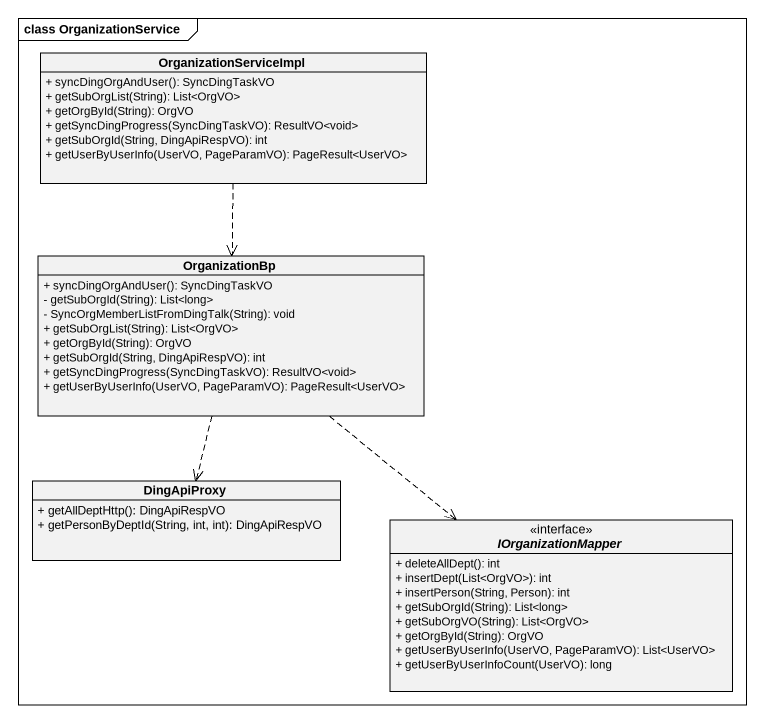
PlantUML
@startuml
mainframe class OrganizationService
hide circle
hide empty members
skinparam classAttributeIconSize 0
class OrganizationServiceImpl {
  + syncDingOrgAndUser(): SyncDingTaskVO
  + getSubOrgList(String): List<OrgVO>
  + getOrgById(String): OrgVO
  + getSyncDingProgress(SyncDingTaskVO): ResultVO<void>
  + getSubOrgId(String, DingApiRespVO): int
  + getUserByUserInfo(UserVO, PageParamVO): PageResult<UserVO>
}
class OrganizationBp {
  + syncDingOrgAndUser(): SyncDingTaskVO
  - getSubOrgId(String): List<long>
  - SyncOrgMemberListFromDingTalk(String): void
  + getSubOrgList(String): List<OrgVO>
  + getOrgById(String): OrgVO
  + getSubOrgId(String, DingApiRespVO): int
  + getSyncDingProgress(SyncDingTaskVO): ResultVO<void>
  + getUserByUserInfo(UserVO, PageParamVO): PageResult<UserVO>
}
class DingApiProxy {
  + getAllDeptHttp(): DingApiRespVO
  + getPersonByDeptId(String, int, int): DingApiRespVO
}
interface IOrganizationMapper {
  + deleteAllDept(): int
  + insertDept(List<OrgVO>): int
  + insertPerson(String, Person): int
  + getSubOrgId(String): List<long>
  + getSubOrgVO(String): List<OrgVO>
  + getOrgById(String): OrgVO
  + getUserByUserInfo(UserVO, PageParamVO): List<UserVO>
  + getUserByUserInfoCount(UserVO): long
}
OrganizationServiceImpl ..> OrganizationBp
OrganizationBp ..> DingApiProxy
OrganizationBp ..> IOrganizationMapper
@enduml
